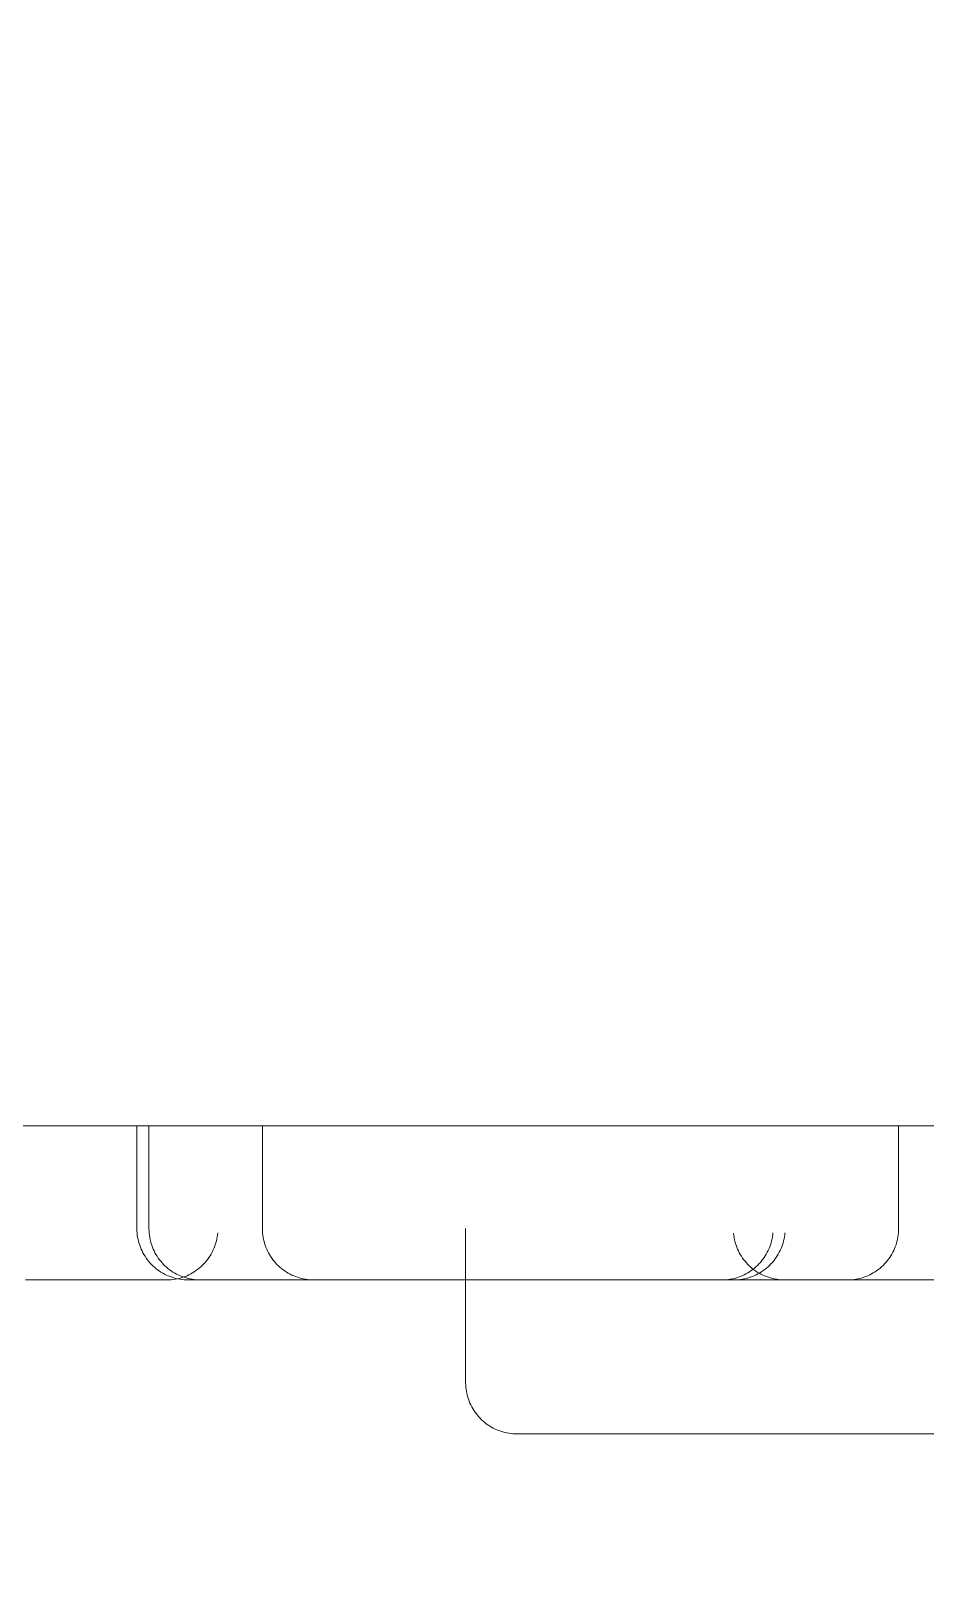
# Model space of a CAD drawing. Header units: metres. Extents: x 13415 to 21618, y 7657 to 10396.
# Drawn here: x 17729.882 to 17731.626, y 9337.443 to 9340.481 of the extents above; entities that cross this region are included whole.
import ezdxf

# ---------------------------------------------------------------- set-up
doc = ezdxf.new("R2010")
doc.units = ezdxf.units.M
doc.header["$LTSCALE"] = 0.2
doc.layers.add('02', color=2, linetype='Continuous')
doc.layers.add('A-GENM', color=2, linetype='Continuous', lineweight=9)

msp = doc.modelspace()

# ---------------------------------------------------------------- hatches: boundary and pattern name
at = {"layer": '02'}
h = msp.add_hatch(dxfattribs=at)
h.set_pattern_fill('ANGLE', color=1, scale=5)
h.set_pattern_definition([(0, (-6806.05, 3562.744), (0, 34.925), [25.4, -9.525]), (90, (-6806.05, 3562.744), (-34.925, 2e-15), [25.4, -9.525])])
h.paths.add_polyline_path([(17948.7938, 9438.521), (17688.7938, 9438.521), (17688.7938, 9148.521), (17948.7938, 9148.521)])

# ---------------------------------------------------------------- linework, layer by layer
at = {"layer": 'A-GENM'}
for p, q in [((17729.3868, 9338.3471), (17730.2158, 9338.3471)), ((17730.2158, 9338.3471), (17729.8993, 9338.3471)), ((17729.951, 9338.3471), (17730.2158, 9338.3471)), ((17730.0883, 9338.3471), (17730.0883, 9338.1471)), ((17730.1117, 9338.3471), (17730.1117, 9338.1471)), ((17730.1117, 9338.3471), (17730.2301, 9338.3471)), ((17730.2067, 9338.3471), (17730.3439, 9338.3471)), ((17730.333, 9338.3471), (17730.333, 9338.1471)), ((17730.3439, 9338.3471), (17730.7881, 9338.3471)), ((17730.6799, 9338.3471), (17730.7614, 9338.3471)), ((17730.7614, 9338.3471), (17731.5427, 9338.3471)), ((17731.573, 9338.1471), (17731.573, 9338.3471)), ((17730.7291, 9338.1471), (17730.7291, 9337.8471)), ((17731.0139, 9338.0471), (17731.0305, 9338.0471))]:
    msp.add_line(p, q, dxfattribs=at)
at = {"layer": 'A-GENM', "flags": 128}
for points in [[(17724.428, 9338.3471), (17725.0999, 9338.3471), (17725.7908, 9338.3471), (17726.4997, 9338.3471), (17727.2255, 9338.3471), (17727.9669, 9338.3471), (17728.7228, 9338.3471), (17729.492, 9338.3471), (17730.2733, 9338.3471), (17731.0654, 9338.3471), (17731.867, 9338.3471), (17732.6769, 9338.3471), (17733.4938, 9338.3471), (17734.3163, 9338.3471), (17735.1431, 9338.3471), (17735.973, 9338.3471), (17736.8045, 9338.3471)], [(17730.1883, 9338.0471), (17730.1843, 9338.0472), (17730.1803, 9338.0474), (17730.1763, 9338.0478), (17730.1724, 9338.0484), (17730.1684, 9338.0491), (17730.1645, 9338.05), (17730.1606, 9338.051), (17730.1568, 9338.0522), (17730.1531, 9338.0535), (17730.1493, 9338.055), (17730.1457, 9338.0566), (17730.1421, 9338.0584), (17730.1386, 9338.0603), (17730.1352, 9338.0624), (17730.1318, 9338.0646), (17730.1286, 9338.0669), (17730.1254, 9338.0694), (17730.1223, 9338.0719), (17730.1194, 9338.0746), (17730.1165, 9338.0774), (17730.1138, 9338.0804), (17730.1112, 9338.0834), (17730.1087, 9338.0865), (17730.1064, 9338.0898), (17730.1041, 9338.0931), (17730.102, 9338.0965), (17730.1001, 9338.1), (17730.0983, 9338.1035), (17730.0966, 9338.1072), (17730.0951, 9338.1109), (17730.0937, 9338.1146), (17730.0925, 9338.1184), (17730.0914, 9338.1223), (17730.0905, 9338.1262), (17730.0897, 9338.1301), (17730.0891, 9338.1341), (17730.0887, 9338.1381), (17730.0884, 9338.142), (17730.0883, 9338.146), (17730.0883, 9338.1471)], [(17730.1883, 9338.0471), (17730.1843, 9338.0472), (17730.1803, 9338.0474), (17730.1763, 9338.0478), (17730.1724, 9338.0484), (17730.1684, 9338.0491), (17730.1645, 9338.05), (17730.1606, 9338.051), (17730.1568, 9338.0522), (17730.1531, 9338.0535), (17730.1493, 9338.055), (17730.1457, 9338.0566), (17730.1421, 9338.0584), (17730.1386, 9338.0603), (17730.1352, 9338.0624), (17730.1318, 9338.0646), (17730.1286, 9338.0669), (17730.1254, 9338.0694), (17730.1223, 9338.0719), (17730.1194, 9338.0746), (17730.1165, 9338.0774), (17730.1138, 9338.0804), (17730.1112, 9338.0834), (17730.1087, 9338.0865), (17730.1064, 9338.0898), (17730.1041, 9338.0931), (17730.102, 9338.0965), (17730.1001, 9338.1), (17730.0983, 9338.1035), (17730.0966, 9338.1072), (17730.0951, 9338.1109), (17730.0937, 9338.1146), (17730.0925, 9338.1184), (17730.0914, 9338.1223), (17730.0905, 9338.1262), (17730.0897, 9338.1301), (17730.0891, 9338.1341), (17730.0887, 9338.1381)], [(17730.2117, 9338.0471), (17730.2077, 9338.0472), (17730.2037, 9338.0474), (17730.1998, 9338.0478), (17730.1958, 9338.0484), (17730.1919, 9338.0491), (17730.188, 9338.05), (17730.1841, 9338.051), (17730.1803, 9338.0522), (17730.1765, 9338.0535), (17730.1728, 9338.055), (17730.1691, 9338.0566), (17730.1656, 9338.0584), (17730.162, 9338.0603), (17730.1586, 9338.0624), (17730.1553, 9338.0646), (17730.152, 9338.0669), (17730.1489, 9338.0694), (17730.1458, 9338.0719), (17730.1428, 9338.0746), (17730.14, 9338.0774), (17730.1373, 9338.0804), (17730.1347, 9338.0834), (17730.1322, 9338.0865), (17730.1298, 9338.0898), (17730.1276, 9338.0931), (17730.1255, 9338.0965), (17730.1235, 9338.1), (17730.1217, 9338.1035), (17730.1201, 9338.1072), (17730.1185, 9338.1109), (17730.1172, 9338.1146), (17730.1159, 9338.1184), (17730.1149, 9338.1223), (17730.114, 9338.1262), (17730.1132, 9338.1301), (17730.1126, 9338.1341), (17730.1121, 9338.1381), (17730.1119, 9338.142), (17730.1117, 9338.146), (17730.1117, 9338.1471)], [(17730.2117, 9338.0471), (17730.2077, 9338.0472), (17730.2037, 9338.0474), (17730.1998, 9338.0478), (17730.1958, 9338.0484), (17730.1919, 9338.0491), (17730.188, 9338.05), (17730.1841, 9338.051), (17730.1803, 9338.0522), (17730.1765, 9338.0535), (17730.1728, 9338.055), (17730.1691, 9338.0566), (17730.1656, 9338.0584), (17730.162, 9338.0603), (17730.1586, 9338.0624), (17730.1553, 9338.0646), (17730.152, 9338.0669), (17730.1489, 9338.0694), (17730.1458, 9338.0719), (17730.1428, 9338.0746), (17730.14, 9338.0774), (17730.1373, 9338.0804), (17730.1347, 9338.0834), (17730.1322, 9338.0865), (17730.1298, 9338.0898), (17730.1276, 9338.0931), (17730.1255, 9338.0965), (17730.1235, 9338.1), (17730.1217, 9338.1035), (17730.1201, 9338.1072), (17730.1185, 9338.1109), (17730.1172, 9338.1146), (17730.1159, 9338.1184), (17730.1149, 9338.1223), (17730.114, 9338.1262), (17730.1132, 9338.1301), (17730.1126, 9338.1341), (17730.1121, 9338.1381)], [(17730.2458, 9338.1391), (17730.2454, 9338.1351), (17730.2448, 9338.1312), (17730.2441, 9338.1273), (17730.2432, 9338.1233), (17730.2422, 9338.1195), (17730.241, 9338.1157), (17730.2397, 9338.1119), (17730.2382, 9338.1082), (17730.2366, 9338.1045), (17730.2348, 9338.1009), (17730.2329, 9338.0974), (17730.2308, 9338.094), (17730.2286, 9338.0907), (17730.2263, 9338.0874), (17730.2239, 9338.0842), (17730.2213, 9338.0812), (17730.2186, 9338.0782), (17730.2158, 9338.0754), (17730.2129, 9338.0727), (17730.2098, 9338.07), (17730.2067, 9338.0676), (17730.2035, 9338.0652), (17730.2001, 9338.063), (17730.1967, 9338.0609), (17730.1932, 9338.0589), (17730.1897, 9338.0571), (17730.186, 9338.0554), (17730.1823, 9338.0539), (17730.1786, 9338.0525), (17730.1748, 9338.0513), (17730.1709, 9338.0502), (17730.167, 9338.0493), (17730.1631, 9338.0486), (17730.1592, 9338.048), (17730.1552, 9338.0475), (17730.1512, 9338.0472), (17730.1472, 9338.0471), (17730.1461, 9338.0471)], [(17730.2458, 9338.1391), (17730.2454, 9338.1351), (17730.2448, 9338.1312), (17730.2441, 9338.1273), (17730.2432, 9338.1233), (17730.2422, 9338.1195), (17730.241, 9338.1157), (17730.2397, 9338.1119), (17730.2382, 9338.1082), (17730.2366, 9338.1045), (17730.2348, 9338.1009), (17730.2329, 9338.0974), (17730.2308, 9338.094), (17730.2286, 9338.0907), (17730.2263, 9338.0874), (17730.2239, 9338.0842), (17730.2213, 9338.0812), (17730.2186, 9338.0782), (17730.2158, 9338.0754), (17730.2129, 9338.0727), (17730.2098, 9338.07), (17730.2067, 9338.0676), (17730.2035, 9338.0652), (17730.2001, 9338.063), (17730.1967, 9338.0609), (17730.1932, 9338.0589), (17730.1897, 9338.0571), (17730.186, 9338.0554), (17730.1823, 9338.0539), (17730.1786, 9338.0525), (17730.1748, 9338.0513), (17730.1709, 9338.0502), (17730.167, 9338.0493), (17730.1631, 9338.0486), (17730.1592, 9338.048), (17730.1552, 9338.0475), (17730.1512, 9338.0472), (17730.1472, 9338.0471), (17730.1461, 9338.0471)], [(17730.433, 9338.0471), (17730.429, 9338.0472), (17730.425, 9338.0474), (17730.4211, 9338.0478), (17730.4171, 9338.0484), (17730.4132, 9338.0491), (17730.4093, 9338.05), (17730.4054, 9338.051), (17730.4016, 9338.0522), (17730.3978, 9338.0535), (17730.3941, 9338.055), (17730.3904, 9338.0566), (17730.3869, 9338.0584), (17730.3833, 9338.0603), (17730.3799, 9338.0624), (17730.3766, 9338.0646), (17730.3733, 9338.0669), (17730.3702, 9338.0694), (17730.3671, 9338.0719), (17730.3641, 9338.0746), (17730.3613, 9338.0774), (17730.3586, 9338.0804), (17730.356, 9338.0834), (17730.3535, 9338.0865), (17730.3511, 9338.0898), (17730.3489, 9338.0931), (17730.3468, 9338.0965), (17730.3448, 9338.1), (17730.343, 9338.1035), (17730.3414, 9338.1072), (17730.3398, 9338.1109), (17730.3385, 9338.1146), (17730.3372, 9338.1184), (17730.3362, 9338.1223), (17730.3352, 9338.1262), (17730.3345, 9338.1301), (17730.3339, 9338.1341), (17730.3334, 9338.1381), (17730.3332, 9338.142), (17730.333, 9338.146), (17730.333, 9338.1471)], [(17730.433, 9338.0471), (17730.429, 9338.0472), (17730.425, 9338.0474), (17730.4211, 9338.0478), (17730.4171, 9338.0484), (17730.4132, 9338.0491), (17730.4093, 9338.05), (17730.4054, 9338.051), (17730.4016, 9338.0522), (17730.3978, 9338.0535), (17730.3941, 9338.055), (17730.3904, 9338.0566), (17730.3869, 9338.0584), (17730.3833, 9338.0603), (17730.3799, 9338.0624), (17730.3766, 9338.0646), (17730.3733, 9338.0669), (17730.3702, 9338.0694), (17730.3671, 9338.0719), (17730.3641, 9338.0746), (17730.3613, 9338.0774), (17730.3586, 9338.0804), (17730.356, 9338.0834), (17730.3535, 9338.0865), (17730.3511, 9338.0898), (17730.3489, 9338.0931), (17730.3468, 9338.0965), (17730.3448, 9338.1), (17730.343, 9338.1035), (17730.3414, 9338.1072), (17730.3398, 9338.1109), (17730.3385, 9338.1146), (17730.3372, 9338.1184), (17730.3362, 9338.1223), (17730.3352, 9338.1262), (17730.3345, 9338.1301), (17730.3339, 9338.1341), (17730.3334, 9338.1381)], [(17731.328, 9338.1391), (17731.3276, 9338.1351), (17731.327, 9338.1312), (17731.3263, 9338.1273), (17731.3254, 9338.1233), (17731.3244, 9338.1195), (17731.3232, 9338.1157), (17731.3219, 9338.1119), (17731.3204, 9338.1082), (17731.3188, 9338.1045), (17731.317, 9338.1009), (17731.3151, 9338.0974), (17731.313, 9338.094), (17731.3108, 9338.0907), (17731.3085, 9338.0874), (17731.306, 9338.0842), (17731.3035, 9338.0812), (17731.3008, 9338.0782), (17731.298, 9338.0754), (17731.295, 9338.0727), (17731.292, 9338.07), (17731.2889, 9338.0676), (17731.2856, 9338.0652), (17731.2823, 9338.063), (17731.2789, 9338.0609), (17731.2754, 9338.0589), (17731.2719, 9338.0571), (17731.2682, 9338.0554), (17731.2645, 9338.0539), (17731.2608, 9338.0525), (17731.257, 9338.0513), (17731.2531, 9338.0502), (17731.2492, 9338.0493), (17731.2453, 9338.0486), (17731.2413, 9338.048), (17731.2374, 9338.0475), (17731.2334, 9338.0472), (17731.2294, 9338.0471), (17731.2283, 9338.0471)], [(17731.3507, 9338.0471), (17731.3467, 9338.0472), (17731.3427, 9338.0474), (17731.3387, 9338.0478), (17731.3348, 9338.0484), (17731.3308, 9338.0491), (17731.3269, 9338.05), (17731.3231, 9338.051), (17731.3192, 9338.0522), (17731.3155, 9338.0535), (17731.3118, 9338.055), (17731.3081, 9338.0566), (17731.3045, 9338.0584), (17731.301, 9338.0603), (17731.2976, 9338.0624), (17731.2942, 9338.0646), (17731.291, 9338.0669), (17731.2878, 9338.0694), (17731.2848, 9338.0719), (17731.2818, 9338.0746), (17731.279, 9338.0774), (17731.2762, 9338.0804), (17731.2736, 9338.0834), (17731.2711, 9338.0865), (17731.2688, 9338.0898), (17731.2666, 9338.0931), (17731.2645, 9338.0965), (17731.2625, 9338.1), (17731.2607, 9338.1035), (17731.259, 9338.1072), (17731.2575, 9338.1109), (17731.2561, 9338.1146), (17731.2549, 9338.1184), (17731.2538, 9338.1223), (17731.2529, 9338.1262), (17731.2522, 9338.1301), (17731.2516, 9338.1341), (17731.2511, 9338.1381)], [(17731.3514, 9338.1391), (17731.351, 9338.1351), (17731.3505, 9338.1312), (17731.3497, 9338.1273), (17731.3489, 9338.1233), (17731.3478, 9338.1195), (17731.3467, 9338.1157), (17731.3453, 9338.1119), (17731.3438, 9338.1082), (17731.3422, 9338.1045), (17731.3404, 9338.1009), (17731.3385, 9338.0974), (17731.3365, 9338.094), (17731.3343, 9338.0907), (17731.3319, 9338.0874), (17731.3295, 9338.0842), (17731.3269, 9338.0812), (17731.3242, 9338.0782), (17731.3214, 9338.0754), (17731.3185, 9338.0727), (17731.3155, 9338.07), (17731.3123, 9338.0676), (17731.3091, 9338.0652), (17731.3058, 9338.063), (17731.3024, 9338.0609), (17731.2989, 9338.0589), (17731.2953, 9338.0571), (17731.2917, 9338.0554), (17731.288, 9338.0539), (17731.2842, 9338.0525), (17731.2804, 9338.0513), (17731.2766, 9338.0502), (17731.2727, 9338.0493), (17731.2687, 9338.0486), (17731.2648, 9338.048), (17731.2608, 9338.0475), (17731.2568, 9338.0472), (17731.2528, 9338.0471), (17731.2517, 9338.0471)], [(17731.573, 9338.1471), (17731.573, 9338.1431), (17731.5727, 9338.1391), (17731.5723, 9338.1351), (17731.5718, 9338.1312), (17731.571, 9338.1273), (17731.5702, 9338.1233), (17731.5691, 9338.1195), (17731.568, 9338.1157), (17731.5666, 9338.1119), (17731.5651, 9338.1082), (17731.5635, 9338.1045), (17731.5617, 9338.1009), (17731.5598, 9338.0974), (17731.5578, 9338.094), (17731.5556, 9338.0907), (17731.5532, 9338.0874), (17731.5508, 9338.0842), (17731.5482, 9338.0812), (17731.5455, 9338.0782), (17731.5427, 9338.0754), (17731.5398, 9338.0727), (17731.5368, 9338.07), (17731.5336, 9338.0676), (17731.5304, 9338.0652), (17731.5271, 9338.063), (17731.5237, 9338.0609), (17731.5202, 9338.0589), (17731.5166, 9338.0571), (17731.513, 9338.0554), (17731.5093, 9338.0539), (17731.5055, 9338.0525), (17731.5017, 9338.0513), (17731.4979, 9338.0502), (17731.494, 9338.0493), (17731.49, 9338.0486), (17731.4861, 9338.048), (17731.4821, 9338.0475), (17731.4781, 9338.0472), (17731.4741, 9338.0471), (17731.473, 9338.0471)], [(17730.1461, 9338.0471), (17730.1457, 9338.0471), (17730.1444, 9338.0471), (17730.1424, 9338.0471), (17730.1395, 9338.0471), (17730.1357, 9338.0471), (17730.1312, 9338.0471), (17730.1259, 9338.0471), (17730.1197, 9338.0471), (17730.1128, 9338.0471), (17730.1051, 9338.0471), (17730.0966, 9338.0471), (17730.0873, 9338.0471), (17730.0774, 9338.0471), (17730.0667, 9338.0471), (17730.0553, 9338.0471), (17730.0432, 9338.0471), (17730.0304, 9338.0471), (17730.017, 9338.0471), (17730.003, 9338.0471), (17729.9884, 9338.0471), (17729.9732, 9338.0471), (17729.9574, 9338.0471), (17729.9411, 9338.0471), (17729.9243, 9338.0471), (17729.9071, 9338.0471), (17729.8893, 9338.0471), (17729.8712, 9338.0471)], [(17730.1207, 9338.0471), (17730.1138, 9338.0471), (17730.1062, 9338.0471), (17730.0979, 9338.0471), (17730.0887, 9338.0471), (17730.0789, 9338.0471), (17730.0683, 9338.0471), (17730.057, 9338.0471), (17730.045, 9338.0471), (17730.0323, 9338.0471), (17730.019, 9338.0471), (17730.0051, 9338.0471), (17729.9906, 9338.0471), (17729.9754, 9338.0471), (17729.9598, 9338.0471), (17729.9435, 9338.0471), (17729.9268, 9338.0471), (17729.9096, 9338.0471), (17729.892, 9338.0471), (17729.8739, 9338.0471)], [(17729.8769, 9338.0471), (17729.895, 9338.0471), (17729.9125, 9338.0471), (17729.9297, 9338.0471), (17729.9463, 9338.0471), (17729.9624, 9338.0471), (17729.978, 9338.0471), (17729.9931, 9338.0471), (17730.0075, 9338.0471), (17730.0213, 9338.0471), (17730.0345, 9338.0471), (17730.0471, 9338.0471), (17730.0589, 9338.0471), (17730.0701, 9338.0471), (17730.0806, 9338.0471), (17730.0903, 9338.0471), (17730.0993, 9338.0471), (17730.1076, 9338.0471), (17730.115, 9338.0471), (17730.1217, 9338.0471), (17730.1276, 9338.0471), (17730.1327, 9338.0471), (17730.137, 9338.0471), (17730.1405, 9338.0471), (17730.1431, 9338.0471), (17730.1449, 9338.0471), (17730.1459, 9338.0471)], [(17729.8796, 9338.0471), (17729.8976, 9338.0471), (17729.9151, 9338.0471), (17729.9321, 9338.0471), (17729.9487, 9338.0471), (17729.9647, 9338.0471), (17729.9803, 9338.0471), (17729.9952, 9338.0471), (17730.0096, 9338.0471), (17730.0233, 9338.0471), (17730.0364, 9338.0471), (17730.0488, 9338.0471), (17730.0606, 9338.0471), (17730.0717, 9338.0471), (17730.0821, 9338.0471), (17730.0917, 9338.0471), (17730.1006, 9338.0471), (17730.1087, 9338.0471), (17730.1161, 9338.0471), (17730.1207, 9338.0471)], [(17730.1461, 9338.0471), (17730.1457, 9338.0471), (17730.1444, 9338.0471), (17730.1424, 9338.0471), (17730.1395, 9338.0471), (17730.1357, 9338.0471), (17730.1312, 9338.0471), (17730.1259, 9338.0471), (17730.1207, 9338.0471)], [(17730.1207, 9338.0471), (17730.1267, 9338.0471), (17730.1319, 9338.0471), (17730.1363, 9338.0471), (17730.1399, 9338.0471), (17730.1427, 9338.0471), (17730.1447, 9338.0471), (17730.1458, 9338.0471)], [(17731.0139, 9338.0471), (17730.9969, 9338.0471), (17730.9793, 9338.0471), (17730.9614, 9338.0471), (17730.943, 9338.0471), (17730.9243, 9338.0471), (17730.9052, 9338.0471), (17730.8858, 9338.0471), (17730.8661, 9338.0471), (17730.8461, 9338.0471), (17730.826, 9338.0471), (17730.8056, 9338.0471), (17730.7851, 9338.0471), (17730.7645, 9338.0471), (17730.7438, 9338.0471), (17730.723, 9338.0471), (17730.7022, 9338.0471), (17730.6814, 9338.0471), (17730.6607, 9338.0471), (17730.64, 9338.0471), (17730.6194, 9338.0471), (17730.599, 9338.0471), (17730.5788, 9338.0471), (17730.5588, 9338.0471), (17730.539, 9338.0471), (17730.5194, 9338.0471), (17730.5002, 9338.0471), (17730.4813, 9338.0471), (17730.4628, 9338.0471), (17730.4447, 9338.0471), (17730.4269, 9338.0471), (17730.4097, 9338.0471), (17730.3929, 9338.0471), (17730.3766, 9338.0471), (17730.3609, 9338.0471), (17730.3457, 9338.0471), (17730.3311, 9338.0471), (17730.317, 9338.0471), (17730.3037, 9338.0471), (17730.2909, 9338.0471), (17730.2788, 9338.0471), (17730.2675, 9338.0471), (17730.2568, 9338.0471), (17730.2468, 9338.0471), (17730.2376, 9338.0471), (17730.2292, 9338.0471), (17730.2215, 9338.0471), (17730.2145, 9338.0471), (17730.2084, 9338.0471), (17730.2031, 9338.0471), (17730.1986, 9338.0471), (17730.1949, 9338.0471), (17730.192, 9338.0471), (17730.1899, 9338.0471), (17730.1887, 9338.0471), (17730.1883, 9338.0471)], [(17730.1883, 9338.0471), (17730.1887, 9338.0471), (17730.1899, 9338.0471), (17730.192, 9338.0471), (17730.1949, 9338.0471), (17730.1986, 9338.0471), (17730.2032, 9338.0471), (17730.2085, 9338.0471), (17730.2147, 9338.0471), (17730.2216, 9338.0471), (17730.2293, 9338.0471), (17730.2378, 9338.0471), (17730.247, 9338.0471), (17730.257, 9338.0471), (17730.2677, 9338.0471), (17730.2791, 9338.0471), (17730.2912, 9338.0471), (17730.3039, 9338.0471), (17730.3173, 9338.0471), (17730.3314, 9338.0471), (17730.346, 9338.0471), (17730.3612, 9338.0471), (17730.377, 9338.0471), (17730.3933, 9338.0471), (17730.4026, 9338.0471)], [(17730.1883, 9338.0471), (17730.1887, 9338.0471), (17730.1899, 9338.0471), (17730.192, 9338.0471), (17730.1949, 9338.0471), (17730.1986, 9338.0471), (17730.2032, 9338.0471), (17730.2085, 9338.0471), (17730.2147, 9338.0471), (17730.2216, 9338.0471), (17730.2293, 9338.0471), (17730.2378, 9338.0471), (17730.247, 9338.0471), (17730.257, 9338.0471), (17730.2677, 9338.0471), (17730.2791, 9338.0471), (17730.2912, 9338.0471), (17730.3039, 9338.0471), (17730.3173, 9338.0471), (17730.3314, 9338.0471), (17730.346, 9338.0471), (17730.3612, 9338.0471), (17730.377, 9338.0471), (17730.3933, 9338.0471), (17730.4101, 9338.0471), (17730.4273, 9338.0471), (17730.445, 9338.0471), (17730.4632, 9338.0471), (17730.4817, 9338.0471), (17730.5006, 9338.0471), (17730.5199, 9338.0471), (17730.5394, 9338.0471), (17730.5592, 9338.0471), (17730.5792, 9338.0471), (17730.5995, 9338.0471), (17730.6199, 9338.0471), (17730.6405, 9338.0471), (17730.6611, 9338.0471), (17730.6819, 9338.0471), (17730.7027, 9338.0471), (17730.7235, 9338.0471), (17730.7442, 9338.0471), (17730.765, 9338.0471), (17730.7856, 9338.0471), (17730.8061, 9338.0471), (17730.8264, 9338.0471), (17730.8466, 9338.0471), (17730.8665, 9338.0471), (17730.8862, 9338.0471), (17730.9056, 9338.0471), (17730.9247, 9338.0471), (17730.9434, 9338.0471), (17730.9618, 9338.0471), (17730.9797, 9338.0471), (17730.9972, 9338.0471), (17731.0139, 9338.0471)], [(17730.4026, 9338.0471), (17730.3861, 9338.0471), (17730.37, 9338.0471), (17730.3545, 9338.0471), (17730.3395, 9338.0471), (17730.3252, 9338.0471), (17730.3114, 9338.0471), (17730.2983, 9338.0471), (17730.2858, 9338.0471), (17730.274, 9338.0471), (17730.2629, 9338.0471), (17730.2526, 9338.0471), (17730.2429, 9338.0471), (17730.234, 9338.0471), (17730.2259, 9338.0471), (17730.2185, 9338.0471), (17730.2119, 9338.0471), (17730.2061, 9338.0471), (17730.2011, 9338.0471), (17730.1969, 9338.0471), (17730.1936, 9338.0471), (17730.191, 9338.0471), (17730.1893, 9338.0471), (17730.1884, 9338.0471)], [(17730.2117, 9338.0471), (17730.2122, 9338.0471), (17730.2134, 9338.0471), (17730.2155, 9338.0471), (17730.2184, 9338.0471), (17730.2221, 9338.0471), (17730.2266, 9338.0471), (17730.232, 9338.0471), (17730.2381, 9338.0471), (17730.2451, 9338.0471), (17730.2528, 9338.0471), (17730.2613, 9338.0471), (17730.2705, 9338.0471), (17730.2805, 9338.0471), (17730.2912, 9338.0471), (17730.3026, 9338.0471), (17730.311, 9338.0471)], [(17730.2117, 9338.0471), (17730.2122, 9338.0471), (17730.2134, 9338.0471), (17730.2155, 9338.0471), (17730.2184, 9338.0471), (17730.2221, 9338.0471), (17730.2266, 9338.0471), (17730.232, 9338.0471), (17730.2381, 9338.0471), (17730.2451, 9338.0471), (17730.2528, 9338.0471), (17730.2613, 9338.0471), (17730.2705, 9338.0471), (17730.2805, 9338.0471), (17730.2912, 9338.0471), (17730.3026, 9338.0471), (17730.3146, 9338.0471), (17730.3274, 9338.0471), (17730.3408, 9338.0471), (17730.3548, 9338.0471), (17730.3695, 9338.0471), (17730.3847, 9338.0471), (17730.4004, 9338.0471), (17730.4167, 9338.0471), (17730.4335, 9338.0471), (17730.4508, 9338.0471), (17730.4685, 9338.0471), (17730.4866, 9338.0471), (17730.5052, 9338.0471), (17730.5241, 9338.0471), (17730.5433, 9338.0471), (17730.5628, 9338.0471), (17730.5826, 9338.0471), (17730.6027, 9338.0471), (17730.6229, 9338.0471), (17730.6434, 9338.0471), (17730.6639, 9338.0471), (17730.6846, 9338.0471), (17730.7053, 9338.0471), (17730.7261, 9338.0471), (17730.7469, 9338.0471), (17730.7677, 9338.0471), (17730.7884, 9338.0471), (17730.809, 9338.0471), (17730.8295, 9338.0471), (17730.8499, 9338.0471), (17730.87, 9338.0471), (17730.89, 9338.0471), (17730.9097, 9338.0471), (17730.9291, 9338.0471), (17730.9481, 9338.0471), (17730.9669, 9338.0471), (17730.9852, 9338.0471), (17731.0032, 9338.0471), (17731.0207, 9338.0471)], [(17730.311, 9338.0471), (17730.2992, 9338.0471), (17730.288, 9338.0471), (17730.2775, 9338.0471), (17730.2677, 9338.0471), (17730.2587, 9338.0471), (17730.2505, 9338.0471), (17730.243, 9338.0471), (17730.2363, 9338.0471), (17730.2303, 9338.0471), (17730.2252, 9338.0471), (17730.2209, 9338.0471), (17730.2174, 9338.0471), (17730.2148, 9338.0471), (17730.213, 9338.0471), (17730.2119, 9338.0471)], [(17731.1524, 9338.0471), (17731.1399, 9338.0471), (17731.1267, 9338.0471), (17731.1128, 9338.0471), (17731.0984, 9338.0471), (17731.0833, 9338.0471), (17731.0677, 9338.0471), (17731.0516, 9338.0471), (17731.0349, 9338.0471), (17731.0178, 9338.0471), (17731.0002, 9338.0471), (17730.9822, 9338.0471), (17730.9637, 9338.0471), (17730.9449, 9338.0471), (17730.9258, 9338.0471), (17730.9064, 9338.0471), (17730.8866, 9338.0471), (17730.8667, 9338.0471), (17730.8465, 9338.0471), (17730.8261, 9338.0471), (17730.8056, 9338.0471), (17730.7849, 9338.0471), (17730.7642, 9338.0471), (17730.7434, 9338.0471), (17730.7226, 9338.0471), (17730.7018, 9338.0471), (17730.6811, 9338.0471), (17730.6605, 9338.0471), (17730.6399, 9338.0471), (17730.6195, 9338.0471), (17730.5993, 9338.0471), (17730.5793, 9338.0471), (17730.5595, 9338.0471), (17730.5401, 9338.0471), (17730.5209, 9338.0471), (17730.502, 9338.0471), (17730.4836, 9338.0471), (17730.4655, 9338.0471), (17730.4478, 9338.0471), (17730.4306, 9338.0471), (17730.4139, 9338.0471), (17730.3977, 9338.0471), (17730.3821, 9338.0471), (17730.3669, 9338.0471), (17730.3524, 9338.0471), (17730.3385, 9338.0471), (17730.3252, 9338.0471), (17730.3126, 9338.0471), (17730.3006, 9338.0471), (17730.2893, 9338.0471), (17730.2787, 9338.0471), (17730.2689, 9338.0471), (17730.2598, 9338.0471), (17730.2514, 9338.0471), (17730.2439, 9338.0471), (17730.237, 9338.0471), (17730.231, 9338.0471), (17730.2258, 9338.0471), (17730.2214, 9338.0471), (17730.2178, 9338.0471), (17730.2151, 9338.0471), (17730.2131, 9338.0471), (17730.212, 9338.0471)], [(17730.311, 9338.0471), (17730.3236, 9338.0471), (17730.3368, 9338.0471), (17730.3507, 9338.0471), (17730.3651, 9338.0471), (17730.3802, 9338.0471), (17730.3958, 9338.0471), (17730.4119, 9338.0471), (17730.4286, 9338.0471), (17730.4457, 9338.0471), (17730.4633, 9338.0471), (17730.4813, 9338.0471), (17730.4997, 9338.0471), (17730.5185, 9338.0471), (17730.5377, 9338.0471), (17730.5571, 9338.0471), (17730.5768, 9338.0471), (17730.5968, 9338.0471), (17730.617, 9338.0471), (17730.6374, 9338.0471), (17730.6579, 9338.0471), (17730.6785, 9338.0471), (17730.6993, 9338.0471), (17730.7201, 9338.0471), (17730.7408, 9338.0471), (17730.7616, 9338.0471), (17730.7824, 9338.0471), (17730.803, 9338.0471), (17730.8236, 9338.0471), (17730.844, 9338.0471), (17730.8642, 9338.0471), (17730.8842, 9338.0471), (17730.9039, 9338.0471), (17730.9234, 9338.0471), (17730.9426, 9338.0471), (17730.9614, 9338.0471), (17730.9799, 9338.0471), (17730.998, 9338.0471), (17731.0156, 9338.0471), (17731.0328, 9338.0471), (17731.0495, 9338.0471), (17731.0657, 9338.0471), (17731.0814, 9338.0471), (17731.0965, 9338.0471), (17731.1111, 9338.0471), (17731.125, 9338.0471), (17731.1383, 9338.0471), (17731.1509, 9338.0471), (17731.1629, 9338.0471), (17731.1742, 9338.0471), (17731.1847, 9338.0471), (17731.1946, 9338.0471), (17731.2037, 9338.0471), (17731.212, 9338.0471), (17731.2196, 9338.0471), (17731.2264, 9338.0471), (17731.2324, 9338.0471), (17731.2377, 9338.0471), (17731.2421, 9338.0471), (17731.2456, 9338.0471), (17731.2484, 9338.0471), (17731.2503, 9338.0471), (17731.2515, 9338.0471)], [(17731.03, 9338.0471), (17731.0127, 9338.0471), (17730.995, 9338.0471), (17730.9768, 9338.0471), (17730.9583, 9338.0471), (17730.9394, 9338.0471), (17730.9202, 9338.0471), (17730.9006, 9338.0471), (17730.8808, 9338.0471), (17730.8608, 9338.0471), (17730.8405, 9338.0471), (17730.8201, 9338.0471), (17730.7996, 9338.0471), (17730.7789, 9338.0471), (17730.7581, 9338.0471), (17730.7374, 9338.0471), (17730.7166, 9338.0471), (17730.6958, 9338.0471), (17730.6751, 9338.0471), (17730.6544, 9338.0471), (17730.6339, 9338.0471), (17730.6136, 9338.0471), (17730.5934, 9338.0471), (17730.5735, 9338.0471), (17730.5538, 9338.0471), (17730.5344, 9338.0471), (17730.5153, 9338.0471), (17730.4966, 9338.0471), (17730.4782, 9338.0471), (17730.4603, 9338.0471), (17730.4428, 9338.0471), (17730.4257, 9338.0471), (17730.4091, 9338.0471), (17730.3931, 9338.0471), (17730.3776, 9338.0471), (17730.3626, 9338.0471), (17730.3483, 9338.0471), (17730.3346, 9338.0471), (17730.3215, 9338.0471), (17730.311, 9338.0471)], [(17730.4026, 9338.0471), (17730.4197, 9338.0471), (17730.4372, 9338.0471), (17730.4552, 9338.0471), (17730.4736, 9338.0471), (17730.4923, 9338.0471), (17730.5114, 9338.0471), (17730.5308, 9338.0471), (17730.5505, 9338.0471), (17730.5704, 9338.0471), (17730.5906, 9338.0471), (17730.6109, 9338.0471), (17730.6314, 9338.0471), (17730.6521, 9338.0471), (17730.6728, 9338.0471), (17730.6936, 9338.0471), (17730.7144, 9338.0471), (17730.7351, 9338.0471), (17730.7559, 9338.0471), (17730.7766, 9338.0471), (17730.7971, 9338.0471), (17730.8175, 9338.0471), (17730.8378, 9338.0471), (17730.8578, 9338.0471), (17730.8776, 9338.0471), (17730.8971, 9338.0471), (17730.9164, 9338.0471), (17730.9353, 9338.0471), (17730.9538, 9338.0471), (17730.9719, 9338.0471), (17730.9896, 9338.0471), (17731.0069, 9338.0471), (17731.0237, 9338.0471), (17731.04, 9338.0471), (17731.0557, 9338.0471), (17731.0709, 9338.0471), (17731.0855, 9338.0471), (17731.0995, 9338.0471), (17731.1129, 9338.0471), (17731.1256, 9338.0471), (17731.1377, 9338.0471), (17731.1491, 9338.0471), (17731.1598, 9338.0471), (17731.1697, 9338.0471), (17731.179, 9338.0471), (17731.1874, 9338.0471), (17731.1951, 9338.0471), (17731.202, 9338.0471), (17731.2082, 9338.0471), (17731.2135, 9338.0471), (17731.218, 9338.0471), (17731.2217, 9338.0471), (17731.2246, 9338.0471), (17731.2267, 9338.0471), (17731.2279, 9338.0471), (17731.2283, 9338.0471)], [(17731.0233, 9338.0471), (17731.0065, 9338.0471), (17730.9892, 9338.0471), (17730.9715, 9338.0471), (17730.9534, 9338.0471), (17730.9348, 9338.0471), (17730.9159, 9338.0471), (17730.8967, 9338.0471), (17730.8772, 9338.0471), (17730.8574, 9338.0471), (17730.8373, 9338.0471), (17730.8171, 9338.0471), (17730.7967, 9338.0471), (17730.7761, 9338.0471), (17730.7554, 9338.0471), (17730.7347, 9338.0471), (17730.7139, 9338.0471), (17730.6931, 9338.0471), (17730.6723, 9338.0471), (17730.6516, 9338.0471), (17730.631, 9338.0471), (17730.6105, 9338.0471), (17730.5901, 9338.0471), (17730.57, 9338.0471), (17730.55, 9338.0471), (17730.5304, 9338.0471), (17730.511, 9338.0471), (17730.4919, 9338.0471), (17730.4732, 9338.0471), (17730.4548, 9338.0471), (17730.4368, 9338.0471), (17730.4193, 9338.0471), (17730.4026, 9338.0471)], [(17730.433, 9338.0471), (17730.4335, 9338.0471), (17730.4347, 9338.0471), (17730.4368, 9338.0471), (17730.4397, 9338.0471), (17730.4434, 9338.0471), (17730.4479, 9338.0471), (17730.4533, 9338.0471), (17730.4594, 9338.0471), (17730.4664, 9338.0471), (17730.4741, 9338.0471), (17730.4826, 9338.0471), (17730.4918, 9338.0471), (17730.5018, 9338.0471), (17730.5125, 9338.0471), (17730.5239, 9338.0471), (17730.5359, 9338.0471), (17730.5487, 9338.0471), (17730.5621, 9338.0471), (17730.5761, 9338.0471), (17730.5907, 9338.0471), (17730.606, 9338.0471), (17730.6217, 9338.0471), (17730.638, 9338.0471), (17730.6548, 9338.0471), (17730.6721, 9338.0471), (17730.6898, 9338.0471), (17730.7079, 9338.0471), (17730.7265, 9338.0471), (17730.7454, 9338.0471), (17730.7646, 9338.0471), (17730.7841, 9338.0471), (17730.8039, 9338.0471), (17730.824, 9338.0471), (17730.8442, 9338.0471), (17730.8647, 9338.0471), (17730.8852, 9338.0471), (17730.9059, 9338.0471), (17730.9266, 9338.0471), (17730.9474, 9338.0471), (17730.9682, 9338.0471), (17730.989, 9338.0471), (17731.0097, 9338.0471), (17731.0303, 9338.0471)], [(17731.1137, 9338.0471), (17731.0938, 9338.0471), (17731.0737, 9338.0471), (17731.0534, 9338.0471), (17731.0329, 9338.0471), (17731.0123, 9338.0471), (17730.9916, 9338.0471), (17730.9708, 9338.0471), (17730.95, 9338.0471), (17730.9292, 9338.0471), (17730.9085, 9338.0471), (17730.8878, 9338.0471), (17730.8672, 9338.0471), (17730.8468, 9338.0471), (17730.8265, 9338.0471), (17730.8064, 9338.0471), (17730.7866, 9338.0471), (17730.767, 9338.0471), (17730.7477, 9338.0471), (17730.7288, 9338.0471), (17730.7102, 9338.0471), (17730.692, 9338.0471), (17730.6742, 9338.0471), (17730.6569, 9338.0471), (17730.6401, 9338.0471), (17730.6237, 9338.0471), (17730.6079, 9338.0471), (17730.5926, 9338.0471), (17730.5779, 9338.0471), (17730.5638, 9338.0471), (17730.5503, 9338.0471), (17730.5375, 9338.0471), (17730.5253, 9338.0471), (17730.5138, 9338.0471), (17730.5031, 9338.0471), (17730.493, 9338.0471), (17730.4837, 9338.0471), (17730.4751, 9338.0471), (17730.4673, 9338.0471), (17730.4602, 9338.0471), (17730.454, 9338.0471), (17730.4486, 9338.0471), (17730.4439, 9338.0471), (17730.4401, 9338.0471), (17730.4371, 9338.0471), (17730.4349, 9338.0471), (17730.4336, 9338.0471), (17730.433, 9338.0471)], [(17730.433, 9338.0471), (17730.4335, 9338.0471), (17730.4347, 9338.0471), (17730.4368, 9338.0471), (17730.4397, 9338.0471), (17730.4434, 9338.0471), (17730.4479, 9338.0471), (17730.4533, 9338.0471), (17730.4594, 9338.0471), (17730.4664, 9338.0471), (17730.4741, 9338.0471), (17730.4826, 9338.0471), (17730.4918, 9338.0471), (17730.5018, 9338.0471), (17730.5125, 9338.0471), (17730.5239, 9338.0471), (17730.5359, 9338.0471), (17730.5487, 9338.0471), (17730.5621, 9338.0471), (17730.5761, 9338.0471), (17730.5907, 9338.0471), (17730.606, 9338.0471), (17730.6217, 9338.0471), (17730.638, 9338.0471), (17730.6548, 9338.0471), (17730.6721, 9338.0471), (17730.6898, 9338.0471), (17730.7079, 9338.0471), (17730.7265, 9338.0471), (17730.7454, 9338.0471), (17730.7646, 9338.0471), (17730.7841, 9338.0471), (17730.7923, 9338.0471)], [(17730.7923, 9338.0471), (17730.7727, 9338.0471), (17730.7533, 9338.0471), (17730.7343, 9338.0471), (17730.7156, 9338.0471), (17730.6973, 9338.0471), (17730.6794, 9338.0471), (17730.6619, 9338.0471), (17730.6449, 9338.0471), (17730.6284, 9338.0471), (17730.6124, 9338.0471), (17730.597, 9338.0471), (17730.5821, 9338.0471), (17730.5679, 9338.0471), (17730.5542, 9338.0471), (17730.5412, 9338.0471), (17730.5288, 9338.0471), (17730.5171, 9338.0471), (17730.5061, 9338.0471), (17730.4959, 9338.0471), (17730.4863, 9338.0471), (17730.4775, 9338.0471), (17730.4695, 9338.0471), (17730.4622, 9338.0471), (17730.4557, 9338.0471), (17730.4501, 9338.0471), (17730.4452, 9338.0471), (17730.4411, 9338.0471), (17730.4379, 9338.0471), (17730.4355, 9338.0471), (17730.4339, 9338.0471), (17730.4331, 9338.0471)], [(17731.0209, 9338.0471), (17731.0002, 9338.0471), (17730.9794, 9338.0471), (17730.9586, 9338.0471), (17730.9379, 9338.0471), (17730.9171, 9338.0471), (17730.8964, 9338.0471), (17730.8757, 9338.0471), (17730.8552, 9338.0471), (17730.8349, 9338.0471), (17730.8147, 9338.0471), (17730.7948, 9338.0471), (17730.7923, 9338.0471)], [(17730.7923, 9338.0471), (17730.8123, 9338.0471), (17730.8324, 9338.0471), (17730.8527, 9338.0471), (17730.8732, 9338.0471), (17730.8938, 9338.0471), (17730.9145, 9338.0471), (17730.9353, 9338.0471), (17730.9561, 9338.0471), (17730.9769, 9338.0471), (17730.9976, 9338.0471), (17731.0183, 9338.0471), (17731.0389, 9338.0471), (17731.0593, 9338.0471), (17731.0796, 9338.0471), (17731.0997, 9338.0471), (17731.1195, 9338.0471), (17731.1391, 9338.0471), (17731.1583, 9338.0471), (17731.1773, 9338.0471), (17731.1959, 9338.0471), (17731.214, 9338.0471), (17731.2318, 9338.0471), (17731.2492, 9338.0471), (17731.266, 9338.0471), (17731.2824, 9338.0471), (17731.2982, 9338.0471), (17731.3135, 9338.0471), (17731.3282, 9338.0471), (17731.3423, 9338.0471), (17731.3557, 9338.0471), (17731.3686, 9338.0471), (17731.3807, 9338.0471), (17731.3922, 9338.0471), (17731.403, 9338.0471), (17731.4131, 9338.0471), (17731.4224, 9338.0471), (17731.431, 9338.0471), (17731.4388, 9338.0471), (17731.4458, 9338.0471), (17731.4521, 9338.0471), (17731.4575, 9338.0471), (17731.4622, 9338.0471), (17731.466, 9338.0471), (17731.469, 9338.0471), (17731.4712, 9338.0471), (17731.4725, 9338.0471), (17731.473, 9338.0471)], [(17731.2283, 9338.0471), (17731.2279, 9338.0471), (17731.2266, 9338.0471), (17731.2245, 9338.0471), (17731.2216, 9338.0471), (17731.2179, 9338.0471), (17731.2134, 9338.0471), (17731.208, 9338.0471), (17731.2019, 9338.0471), (17731.195, 9338.0471), (17731.1872, 9338.0471), (17731.1788, 9338.0471), (17731.1695, 9338.0471), (17731.1595, 9338.0471), (17731.1489, 9338.0471), (17731.1375, 9338.0471), (17731.1254, 9338.0471), (17731.1126, 9338.0471), (17731.0992, 9338.0471), (17731.0852, 9338.0471), (17731.0706, 9338.0471), (17731.0554, 9338.0471), (17731.0396, 9338.0471), (17731.0233, 9338.0471), (17731.0139, 9338.0471)], [(17731.473, 9338.0471), (17731.4726, 9338.0471), (17731.4714, 9338.0471), (17731.4693, 9338.0471), (17731.4664, 9338.0471), (17731.4627, 9338.0471), (17731.4581, 9338.0471), (17731.4528, 9338.0471), (17731.4466, 9338.0471), (17731.4397, 9338.0471), (17731.432, 9338.0471), (17731.4235, 9338.0471), (17731.4143, 9338.0471), (17731.4043, 9338.0471), (17731.3936, 9338.0471), (17731.3822, 9338.0471), (17731.3701, 9338.0471), (17731.3574, 9338.0471), (17731.344, 9338.0471), (17731.3299, 9338.0471), (17731.3153, 9338.0471), (17731.3001, 9338.0471), (17731.2844, 9338.0471), (17731.2681, 9338.0471), (17731.2513, 9338.0471), (17731.234, 9338.0471), (17731.2163, 9338.0471), (17731.1981, 9338.0471), (17731.1796, 9338.0471), (17731.1607, 9338.0471), (17731.1415, 9338.0471), (17731.1219, 9338.0471), (17731.1137, 9338.0471)], [(17731.2517, 9338.0471), (17731.2513, 9338.0471), (17731.2501, 9338.0471), (17731.248, 9338.0471), (17731.2451, 9338.0471), (17731.2414, 9338.0471), (17731.2368, 9338.0471), (17731.2315, 9338.0471), (17731.2253, 9338.0471), (17731.2184, 9338.0471), (17731.2107, 9338.0471), (17731.2022, 9338.0471), (17731.193, 9338.0471), (17731.183, 9338.0471), (17731.1723, 9338.0471), (17731.1609, 9338.0471), (17731.1524, 9338.0471)], [(17731.6279, 9338.0471), (17731.6097, 9338.0471), (17731.5919, 9338.0471), (17731.5746, 9338.0471), (17731.5577, 9338.0471), (17731.5414, 9338.0471), (17731.5255, 9338.0471), (17731.5103, 9338.0471), (17731.4956, 9338.0471), (17731.4815, 9338.0471), (17731.468, 9338.0471), (17731.4552, 9338.0471), (17731.443, 9338.0471), (17731.4315, 9338.0471), (17731.4207, 9338.0471), (17731.4107, 9338.0471), (17731.4013, 9338.0471), (17731.3928, 9338.0471), (17731.385, 9338.0471), (17731.3779, 9338.0471), (17731.3717, 9338.0471), (17731.3662, 9338.0471), (17731.3616, 9338.0471), (17731.3578, 9338.0471), (17731.3548, 9338.0471), (17731.3526, 9338.0471), (17731.3512, 9338.0471), (17731.3507, 9338.0471)], [(17731.3507, 9338.0471), (17731.3511, 9338.0471), (17731.3524, 9338.0471), (17731.3544, 9338.0471), (17731.3573, 9338.0471), (17731.3611, 9338.0471), (17731.3656, 9338.0471), (17731.371, 9338.0471), (17731.3771, 9338.0471), (17731.384, 9338.0471), (17731.3918, 9338.0471), (17731.4002, 9338.0471), (17731.4095, 9338.0471), (17731.4194, 9338.0471), (17731.4301, 9338.0471), (17731.4415, 9338.0471), (17731.4536, 9338.0471), (17731.4664, 9338.0471), (17731.4798, 9338.0471), (17731.4938, 9338.0471), (17731.5084, 9338.0471), (17731.5236, 9338.0471), (17731.5394, 9338.0471), (17731.5557, 9338.0471), (17731.5725, 9338.0471), (17731.5897, 9338.0471), (17731.6075, 9338.0471), (17731.6256, 9338.0471), (17731.6442, 9338.0471)], [(17730.8291, 9337.7471), (17730.8251, 9337.7472), (17730.8211, 9337.7474), (17730.8171, 9337.7478), (17730.8132, 9337.7484), (17730.8092, 9337.7491), (17730.8053, 9337.75), (17730.8015, 9337.751), (17730.7976, 9337.7522), (17730.7939, 9337.7535), (17730.7901, 9337.755), (17730.7865, 9337.7566), (17730.7829, 9337.7584), (17730.7794, 9337.7603), (17730.776, 9337.7624), (17730.7726, 9337.7646), (17730.7694, 9337.7669), (17730.7662, 9337.7694), (17730.7631, 9337.7719), (17730.7602, 9337.7746), (17730.7574, 9337.7774), (17730.7546, 9337.7804), (17730.752, 9337.7834), (17730.7495, 9337.7865), (17730.7472, 9337.7898), (17730.7449, 9337.7931), (17730.7428, 9337.7965), (17730.7409, 9337.8), (17730.7391, 9337.8035), (17730.7374, 9337.8072), (17730.7359, 9337.8109), (17730.7345, 9337.8146), (17730.7333, 9337.8184), (17730.7322, 9337.8223), (17730.7313, 9337.8262), (17730.7305, 9337.8301), (17730.7299, 9337.8341), (17730.7295, 9337.8381), (17730.7292, 9337.842), (17730.7291, 9337.846), (17730.7291, 9337.8471)], [(17731.6822, 9337.7471), (17731.561, 9337.7471), (17731.4485, 9337.7471), (17731.3449, 9337.7471), (17731.2504, 9337.7471), (17731.1652, 9337.7471), (17731.0894, 9337.7471), (17731.0231, 9337.7471), (17730.9663, 9337.7471), (17730.9193, 9337.7471), (17730.882, 9337.7471), (17730.8546, 9337.7471), (17730.8371, 9337.7471), (17730.8294, 9337.7471), (17730.8291, 9337.7471)], [(17730.8291, 9337.7471), (17730.834, 9337.7471), (17730.8489, 9337.7471), (17730.8737, 9337.7471), (17730.9083, 9337.7471), (17730.9527, 9337.7471), (17731.0068, 9337.7471), (17731.0705, 9337.7471), (17731.1438, 9337.7471), (17731.2265, 9337.7471), (17731.3185, 9337.7471), (17731.4196, 9337.7471), (17731.5297, 9337.7471), (17731.6486, 9337.7471)]]:
    msp.add_lwpolyline(points, dxfattribs=at)

doc.saveas('drawing.dxf')
